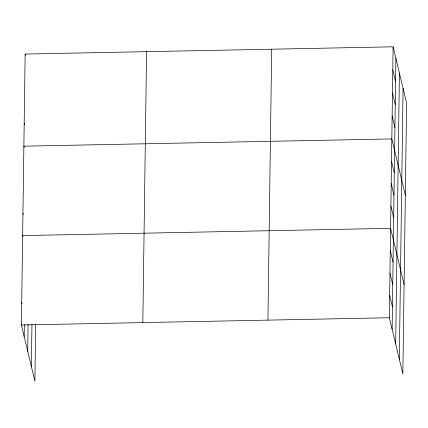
<?xml version="1.0" encoding="UTF-8"?>
<svg xmlns="http://www.w3.org/2000/svg" width="428" height="428" viewBox="0 0 428 428"><rect width="100%" height="100%" fill="white"/><g stroke="black" fill="none" stroke-linecap="round" stroke-linejoin="round"><path stroke-width="0.64" d="M35.674 324.659L34.893 381.193L21.4 324.991L25.15 54.056L393.107 46.807L406.6 103.009L402.85 373.944L389.357 317.736L393.107 46.807M24.177 336.558L24.343 324.724M27.713 351.286L28.088 324.333M31.356 366.464L31.94 324.392M142.824 322.6L146.579 51.665M267.928 320.133L271.684 49.199M392.134 329.309L395.884 58.374M395.67 344.037L399.42 73.102M399.313 359.21L403.064 88.28M21.4 324.991L389.357 317.736M392.786 69.834L395.563 81.406M392.471 92.865L395.247 104.432M392.15 115.892L394.926 127.464M405.327 195.125L391.829 138.923L23.877 146.173L24.187 147.462M391.524 161.276L394.3 172.842M391.213 183.628L393.99 195.195M390.903 205.98L393.68 217.547M404.086 284.534L390.593 228.333L22.636 235.582L22.946 236.866M390.283 250.685L393.059 262.252M389.972 273.032L392.749 284.604M389.662 295.384L392.444 306.956M25.15 54.056L25.461 55.346M24.198 123.146L24.503 124.43M22.946 213.23L23.256 214.519M21.71 302.639L22.021 303.923"/></g></svg>
